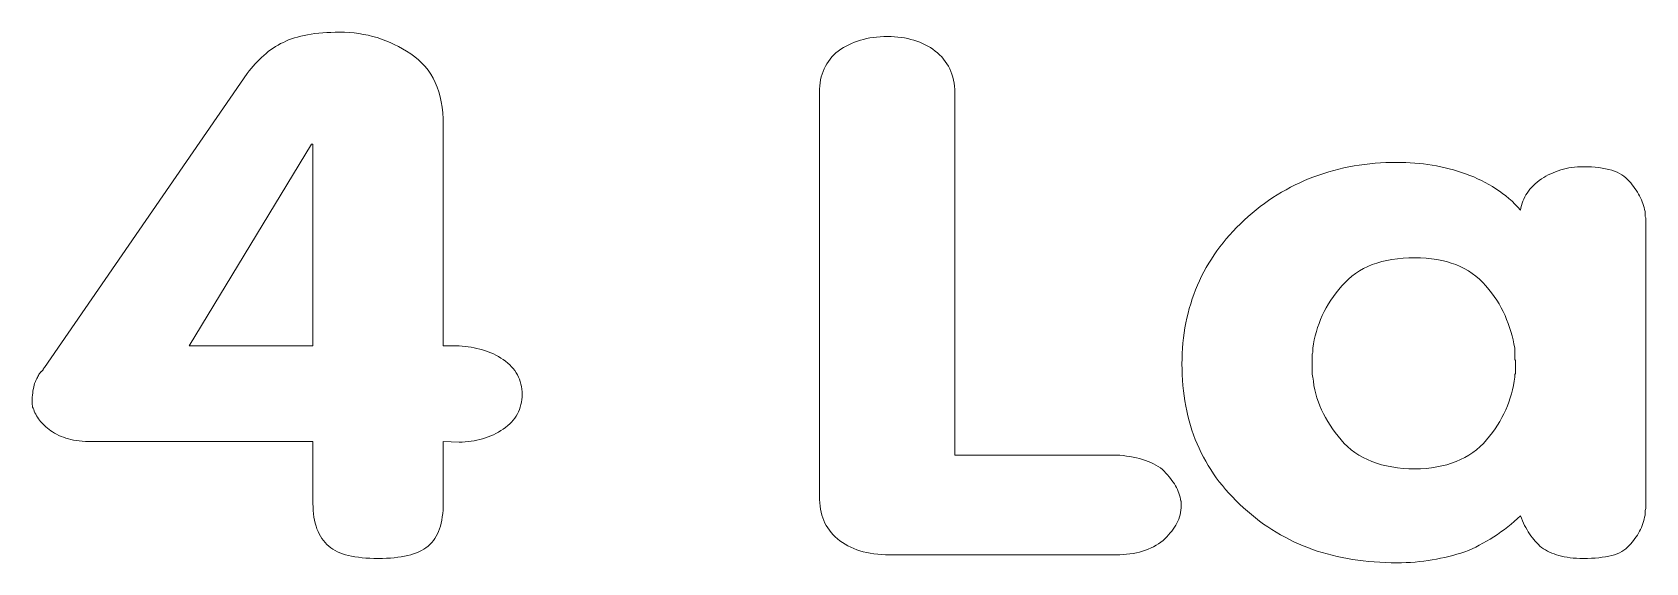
# Model space of a CAD drawing. Header units: millimetres. Extents: x -847 to 848, y -600 to 600.
# Drawn here: x 293.6 to 384.7, y -51.9 to -21.9 of the extents above; entities that cross this region are included whole.
import ezdxf

# ---------------------------------------------------------------- set-up
doc = ezdxf.new("R2010")
doc.units = ezdxf.units.MM
doc.header["$MEASUREMENT"] = 0

msp = doc.modelspace()

# ---------------------------------------------------------------- linework, layer by layer
at = {"color": 250, "lineweight": 5}
for points, knots in [([(309.4811, -45.0626), (309.4811, -45.0626), (297.1816, -45.0626), (297.1816, -45.0626), (297.1816, -45.0626), (296.6641, -45.0898), (296.2078, -45.0557), (295.8128, -44.9604), (295.8128, -44.9604), (295.4178, -44.8651), (295.0704, -44.722), (294.7708, -44.5313), (294.7708, -44.5313), (294.4984, -44.3407), (294.2736, -44.1432), (294.0966, -43.9388), (294.0966, -43.9388), (293.9195, -43.7345), (293.7901, -43.5098), (293.7084, -43.2646), (293.7084, -43.2646), (293.6811, -43.2101), (293.6607, -43.1625), (293.6471, -43.1216), (293.6471, -43.1216), (293.6335, -43.0807), (293.6266, -43.0331), (293.6266, -42.9786), (293.6266, -42.9786), (293.6266, -42.9513), (293.6266, -42.9241), (293.6266, -42.8969), (293.6266, -42.8969), (293.6266, -42.8696), (293.6266, -42.8424), (293.6266, -42.8151), (293.6266, -42.8151), (293.6266, -42.8151), (293.6266, -42.8015), (293.6266, -42.7743), (293.6266, -42.7743), (293.6266, -42.747), (293.6266, -42.7198), (293.6266, -42.6925), (293.6266, -42.6925), (293.6266, -42.5291), (293.6403, -42.3657), (293.6675, -42.2022), (293.6675, -42.2022), (293.6947, -42.0388), (293.722, -41.9025), (293.7492, -41.7936), (293.7492, -41.7936), (293.7765, -41.7391), (293.7969, -41.6982), (293.8105, -41.671), (293.8105, -41.671), (293.8241, -41.6438), (293.8446, -41.6029), (293.8718, -41.5484), (293.8718, -41.5484), (293.8991, -41.4939), (293.9331, -41.4258), (293.974, -41.3441), (293.974, -41.3441), (294.0148, -41.2624), (294.0625, -41.1943), (294.117, -41.1398), (294.117, -41.1398), (294.117, -41.1398), (294.1306, -41.1262), (294.1578, -41.0989), (294.1578, -41.0989), (294.1851, -41.0717), (294.2123, -41.0444), (294.2396, -41.0172), (294.2396, -41.0172), (294.2396, -40.99), (294.2464, -40.9695), (294.26, -40.9559), (294.26, -40.9559), (294.2736, -40.9423), (294.2941, -40.9219), (294.3213, -40.8946), (294.3213, -40.8946), (294.3213, -40.8946), (305.7627, -24.2637), (305.7627, -24.2637), (305.7627, -24.2637), (306.0623, -23.8824), (306.3756, -23.5418), (306.7025, -23.2422), (306.7025, -23.2422), (307.0294, -22.9425), (307.3972, -22.6974), (307.8058, -22.5067), (307.8058, -22.5067), (308.1872, -22.316), (308.6435, -22.173), (309.1747, -22.0776), (309.1747, -22.0776), (309.7059, -21.9823), (310.312, -21.9346), (310.993, -21.9346), (310.993, -21.9346), (311.7286, -21.9346), (312.43, -22.0368), (313.0974, -22.2411), (313.0974, -22.2411), (313.7648, -22.4454), (314.3982, -22.7518), (314.9975, -23.1605), (314.9975, -23.1605), (315.6241, -23.5691), (316.0872, -24.1071), (316.3868, -24.7745), (316.3868, -24.7745), (316.6865, -25.4419), (316.8363, -26.2387), (316.8363, -27.165), (316.8363, -27.165), (316.8363, -27.165), (316.8363, -39.6688), (316.8363, -39.6688), (316.8363, -39.6688), (316.8363, -39.6688), (317.7353, -39.6688), (317.7353, -39.6688), (317.7353, -39.6688), (318.1984, -39.696), (318.6411, -39.7709), (319.0633, -39.8935), (319.0633, -39.8935), (319.4855, -40.0161), (319.8737, -40.2), (320.2279, -40.4451), (320.2279, -40.4451), (320.582, -40.6903), (320.8476, -40.9763), (321.0247, -41.3032), (321.0247, -41.3032), (321.2017, -41.6301), (321.2903, -41.9979), (321.2903, -42.4065), (321.2903, -42.4065), (321.2903, -42.8151), (321.2017, -43.1829), (321.0247, -43.5098), (321.0247, -43.5098), (320.8476, -43.8367), (320.582, -44.1227), (320.2279, -44.3679), (320.2279, -44.3679), (319.8737, -44.6131), (319.4855, -44.7969), (319.0633, -44.9195), (319.0633, -44.9195), (318.6411, -45.0421), (318.1984, -45.1034), (317.7353, -45.1034), (317.7353, -45.1034), (317.7353, -45.1034), (316.8363, -45.0626), (316.8363, -45.0626), (316.8363, -45.0626), (316.8363, -45.0626), (316.8363, -48.5358), (316.8363, -48.5358), (316.8363, -48.5358), (316.8363, -49.1079), (316.7682, -49.5982), (316.632, -50.0069), (316.632, -50.0069), (316.4958, -50.4155), (316.2779, -50.7424), (315.9782, -50.9876), (315.9782, -50.9876), (315.6786, -51.2327), (315.2972, -51.4098), (314.8341, -51.5188), (314.8341, -51.5188), (314.371, -51.6277), (313.8125, -51.6822), (313.1587, -51.6822), (313.1587, -51.6822), (312.5049, -51.6822), (311.9465, -51.6277), (311.4834, -51.5188), (311.4834, -51.5188), (311.0203, -51.4098), (310.6525, -51.2327), (310.3801, -50.9876), (310.3801, -50.9876), (310.0804, -50.7424), (309.8557, -50.4155), (309.7059, -50.0069), (309.7059, -50.0069), (309.5561, -49.5982), (309.4811, -49.1215), (309.4811, -48.5767), (309.4811, -48.5767), (309.4811, -48.5767), (309.4811, -45.0626), (309.4811, -45.0626), (309.4811, -45.0626), (309.4811, -45.0626), (309.4811, -45.0626), (309.4811, -45.0626)], [0, 0, 0, 0, 0.0192308, 0.0192308, 0.0192308, 0.0192308, 0.0384615, 0.0384615, 0.0384615, 0.0384615, 0.0576923, 0.0576923, 0.0576923, 0.0576923, 0.0769231, 0.0769231, 0.0769231, 0.0769231, 0.0961538, 0.0961538, 0.0961538, 0.0961538, 0.1153846, 0.1153846, 0.1153846, 0.1153846, 0.1346154, 0.1346154, 0.1346154, 0.1346154, 0.1538462, 0.1538462, 0.1538462, 0.1538462, 0.1730769, 0.1730769, 0.1730769, 0.1730769, 0.1923077, 0.1923077, 0.1923077, 0.1923077, 0.2115385, 0.2115385, 0.2115385, 0.2115385, 0.2307692, 0.2307692, 0.2307692, 0.2307692, 0.25, 0.25, 0.25, 0.25, 0.2692308, 0.2692308, 0.2692308, 0.2692308, 0.2884615, 0.2884615, 0.2884615, 0.2884615, 0.3076923, 0.3076923, 0.3076923, 0.3076923, 0.3269231, 0.3269231, 0.3269231, 0.3269231, 0.3461538, 0.3461538, 0.3461538, 0.3461538, 0.3653846, 0.3653846, 0.3653846, 0.3653846, 0.3846154, 0.3846154, 0.3846154, 0.3846154, 0.4038462, 0.4038462, 0.4038462, 0.4038462, 0.4230769, 0.4230769, 0.4230769, 0.4230769, 0.4423077, 0.4423077, 0.4423077, 0.4423077, 0.4615385, 0.4615385, 0.4615385, 0.4615385, 0.4807692, 0.4807692, 0.4807692, 0.4807692, 0.5, 0.5, 0.5, 0.5, 0.5192308, 0.5192308, 0.5192308, 0.5192308, 0.5384615, 0.5384615, 0.5384615, 0.5384615, 0.5576923, 0.5576923, 0.5576923, 0.5576923, 0.5769231, 0.5769231, 0.5769231, 0.5769231, 0.5961538, 0.5961538, 0.5961538, 0.5961538, 0.6153846, 0.6153846, 0.6153846, 0.6153846, 0.6346154, 0.6346154, 0.6346154, 0.6346154, 0.6538462, 0.6538462, 0.6538462, 0.6538462, 0.6730769, 0.6730769, 0.6730769, 0.6730769, 0.6923077, 0.6923077, 0.6923077, 0.6923077, 0.7115385, 0.7115385, 0.7115385, 0.7115385, 0.7307692, 0.7307692, 0.7307692, 0.7307692, 0.75, 0.75, 0.75, 0.75, 0.7692308, 0.7692308, 0.7692308, 0.7692308, 0.7884615, 0.7884615, 0.7884615, 0.7884615, 0.8076923, 0.8076923, 0.8076923, 0.8076923, 0.8269231, 0.8269231, 0.8269231, 0.8269231, 0.8461538, 0.8461538, 0.8461538, 0.8461538, 0.8653846, 0.8653846, 0.8653846, 0.8653846, 0.8846154, 0.8846154, 0.8846154, 0.8846154, 0.9038462, 0.9038462, 0.9038462, 0.9038462, 0.9230769, 0.9230769, 0.9230769, 0.9230769, 0.9423077, 0.9423077, 0.9423077, 0.9423077, 0.9615385, 0.9615385, 0.9615385, 0.9615385, 0.9807692, 0.9807692, 0.9807692, 0.9807692, 1, 1, 1, 1]), ([(338.0846, -48.1272), (338.0846, -48.1272), (338.0846, -25.3262), (338.0846, -25.3262), (338.0846, -25.3262), (338.0846, -24.8358), (338.1731, -24.3931), (338.3502, -23.9981), (338.3502, -23.9981), (338.5273, -23.6031), (338.7929, -23.2694), (339.147, -22.997), (339.147, -22.997), (339.5284, -22.7246), (339.9438, -22.5203), (340.3933, -22.3841), (340.3933, -22.3841), (340.8428, -22.2479), (341.3535, -22.1798), (341.9256, -22.1798), (341.9256, -22.1798), (342.4704, -22.1798), (342.9676, -22.2479), (343.4171, -22.3841), (343.4171, -22.3841), (343.8666, -22.5203), (344.2684, -22.7246), (344.6225, -22.997), (344.6225, -22.997), (344.9767, -23.2694), (345.2491, -23.6031), (345.4398, -23.9981), (345.4398, -23.9981), (345.6304, -24.3931), (345.7258, -24.8494), (345.7258, -25.367), (345.7258, -25.367), (345.7258, -25.367), (345.7258, -45.8389), (345.7258, -45.8389), (345.7258, -45.8389), (345.7258, -45.8389), (354.838, -45.8389), (354.838, -45.8389), (354.838, -45.8389), (355.3829, -45.8662), (355.88, -45.9479), (356.3295, -46.0841), (356.3295, -46.0841), (356.779, -46.2203), (357.1536, -46.411), (357.4532, -46.6562), (357.4532, -46.6562), (357.7256, -46.9286), (357.9504, -47.201), (358.1274, -47.4734), (358.1274, -47.4734), (358.3045, -47.7458), (358.4203, -48.0319), (358.4748, -48.3315), (358.4748, -48.3315), (358.4748, -48.3588), (358.4748, -48.3792), (358.4748, -48.3928), (358.4748, -48.3928), (358.4748, -48.4064), (358.4884, -48.4269), (358.5156, -48.4541), (358.5156, -48.4541), (358.5156, -48.4813), (358.5156, -48.5018), (358.5156, -48.5154), (358.5156, -48.5154), (358.5156, -48.529), (358.5156, -48.5494), (358.5156, -48.5767), (358.5156, -48.5767), (358.5156, -48.6039), (358.5156, -48.6312), (358.5156, -48.6584), (358.5156, -48.6584), (358.5156, -48.6857), (358.5156, -48.7129), (358.5156, -48.7401), (358.5156, -48.7401), (358.5156, -48.7401), (358.5156, -48.7401), (358.5156, -48.7401), (358.5156, -48.7401), (358.5156, -48.7401), (358.5156, -48.7401), (358.5156, -48.7401), (358.5156, -48.7401), (358.5156, -48.7674), (358.5156, -48.781), (358.5156, -48.781), (358.5156, -48.781), (358.5156, -48.781), (358.5156, -48.781), (358.5156, -48.781), (358.5156, -48.781), (358.5156, -48.781), (358.5156, -48.781), (358.5156, -48.781), (358.5156, -48.781), (358.5156, -48.781), (358.5156, -48.781), (358.5156, -48.781), (358.5156, -48.781), (358.5156, -48.781), (358.5156, -48.781), (358.5156, -48.781), (358.5156, -48.781), (358.5156, -48.781), (358.5156, -48.781), (358.5156, -48.781), (358.5156, -48.781), (358.5156, -48.8082), (358.5156, -48.8219), (358.5156, -48.8219), (358.5156, -48.8219), (358.5156, -48.8219), (358.5156, -48.8219), (358.5156, -48.8219), (358.5156, -48.8219), (358.5156, -48.8219), (358.5156, -48.8219), (358.5156, -48.8219), (358.5156, -48.8219), (358.5156, -48.8219), (358.5156, -48.8219), (358.5156, -48.8219), (358.5156, -48.8219), (358.4884, -49.176), (358.3862, -49.5029), (358.2092, -49.8026), (358.2092, -49.8026), (358.0321, -50.1022), (357.7937, -50.3882), (357.4941, -50.6607), (357.4941, -50.6607), (357.1672, -50.9331), (356.779, -51.1374), (356.3295, -51.2736), (356.3295, -51.2736), (355.88, -51.4098), (355.3829, -51.4779), (354.838, -51.4779), (354.838, -51.4779), (354.838, -51.4779), (342.0482, -51.4779), (342.0482, -51.4779), (342.0482, -51.4779), (341.4216, -51.4779), (340.8632, -51.403), (340.3729, -51.2532), (340.3729, -51.2532), (339.8825, -51.1033), (339.4603, -50.8786), (339.1061, -50.5789), (339.1061, -50.5789), (338.752, -50.2793), (338.4932, -49.932), (338.3298, -49.537), (338.3298, -49.537), (338.1663, -49.1419), (338.0846, -48.6857), (338.0846, -48.1681), (338.0846, -48.1681), (338.0846, -48.1681), (338.0846, -48.1272), (338.0846, -48.1272)], [0, 0, 0, 0, 0.0232558, 0.0232558, 0.0232558, 0.0232558, 0.0465116, 0.0465116, 0.0465116, 0.0465116, 0.0697674, 0.0697674, 0.0697674, 0.0697674, 0.0930233, 0.0930233, 0.0930233, 0.0930233, 0.1162791, 0.1162791, 0.1162791, 0.1162791, 0.1395349, 0.1395349, 0.1395349, 0.1395349, 0.1627907, 0.1627907, 0.1627907, 0.1627907, 0.1860465, 0.1860465, 0.1860465, 0.1860465, 0.2093023, 0.2093023, 0.2093023, 0.2093023, 0.2325581, 0.2325581, 0.2325581, 0.2325581, 0.255814, 0.255814, 0.255814, 0.255814, 0.2790698, 0.2790698, 0.2790698, 0.2790698, 0.3023256, 0.3023256, 0.3023256, 0.3023256, 0.3255814, 0.3255814, 0.3255814, 0.3255814, 0.3488372, 0.3488372, 0.3488372, 0.3488372, 0.372093, 0.372093, 0.372093, 0.372093, 0.3953488, 0.3953488, 0.3953488, 0.3953488, 0.4186047, 0.4186047, 0.4186047, 0.4186047, 0.4418605, 0.4418605, 0.4418605, 0.4418605, 0.4651163, 0.4651163, 0.4651163, 0.4651163, 0.4883721, 0.4883721, 0.4883721, 0.4883721, 0.5116279, 0.5116279, 0.5116279, 0.5116279, 0.5348837, 0.5348837, 0.5348837, 0.5348837, 0.5581395, 0.5581395, 0.5581395, 0.5581395, 0.5813953, 0.5813953, 0.5813953, 0.5813953, 0.6046512, 0.6046512, 0.6046512, 0.6046512, 0.627907, 0.627907, 0.627907, 0.627907, 0.6511628, 0.6511628, 0.6511628, 0.6511628, 0.6744186, 0.6744186, 0.6744186, 0.6744186, 0.6976744, 0.6976744, 0.6976744, 0.6976744, 0.7209302, 0.7209302, 0.7209302, 0.7209302, 0.744186, 0.744186, 0.744186, 0.744186, 0.7674419, 0.7674419, 0.7674419, 0.7674419, 0.7906977, 0.7906977, 0.7906977, 0.7906977, 0.8139535, 0.8139535, 0.8139535, 0.8139535, 0.8372093, 0.8372093, 0.8372093, 0.8372093, 0.8604651, 0.8604651, 0.8604651, 0.8604651, 0.8837209, 0.8837209, 0.8837209, 0.8837209, 0.9069767, 0.9069767, 0.9069767, 0.9069767, 0.9302326, 0.9302326, 0.9302326, 0.9302326, 0.9534884, 0.9534884, 0.9534884, 0.9534884, 0.9767442, 0.9767442, 0.9767442, 0.9767442, 1, 1, 1, 1]), ([(309.4811, -39.6688), (309.4811, -39.6688), (309.4811, -28.2682), (309.4811, -28.2682), (309.4811, -28.2682), (309.4811, -28.2682), (309.3994, -28.2682), (309.3994, -28.2682), (309.3994, -28.2682), (309.3994, -28.2682), (302.4937, -39.6688), (302.4937, -39.6688), (302.4937, -39.6688), (302.4937, -39.6688), (309.4811, -39.6688), (309.4811, -39.6688), (309.4811, -39.6688), (309.4811, -39.6688), (309.4811, -39.6688), (309.4811, -39.6688)], [0, 0, 0, 0, 0.2, 0.2, 0.2, 0.2, 0.4, 0.4, 0.4, 0.4, 0.6, 0.6, 0.6, 0.6, 0.8, 0.8, 0.8, 0.8, 1, 1, 1, 1]), ([(384.7491, -33.3351), (384.7491, -33.3351), (384.7491, -47.882), (384.7491, -47.882), (384.7491, -47.882), (384.7491, -47.991), (384.7491, -48.1), (384.7491, -48.2089), (384.7491, -48.2089), (384.7491, -48.3179), (384.7491, -48.4269), (384.7491, -48.5358), (384.7491, -48.5358), (384.7491, -48.5903), (384.7491, -48.6448), (384.7491, -48.6993), (384.7491, -48.6993), (384.7491, -48.7538), (384.7491, -48.8082), (384.7491, -48.8627), (384.7491, -48.8627), (384.7218, -48.9444), (384.7082, -49.0126), (384.7082, -49.067), (384.7082, -49.067), (384.7082, -49.1215), (384.7082, -49.176), (384.7082, -49.2305), (384.7082, -49.2305), (384.6537, -49.5574), (384.5516, -49.8638), (384.4017, -50.1499), (384.4017, -50.1499), (384.2519, -50.4359), (384.0544, -50.7015), (383.8092, -50.9467), (383.8092, -50.9467), (383.5913, -51.2191), (383.2644, -51.4098), (382.8285, -51.5188), (382.8285, -51.5188), (382.3927, -51.6277), (381.8615, -51.6822), (381.2349, -51.6822), (381.2349, -51.6822), (380.6901, -51.6822), (380.227, -51.6277), (379.8456, -51.5188), (379.8456, -51.5188), (379.4642, -51.4098), (379.1373, -51.26), (378.8649, -51.0693), (378.8649, -51.0693), (378.6197, -50.8513), (378.395, -50.5926), (378.1907, -50.2929), (378.1907, -50.2929), (377.9864, -49.9932), (377.8161, -49.6527), (377.6799, -49.2713), (377.6799, -49.2713), (377.2168, -49.7072), (376.7128, -50.1022), (376.168, -50.4563), (376.168, -50.4563), (375.6232, -50.8105), (375.0784, -51.0965), (374.5335, -51.3145), (374.5335, -51.3145), (373.9342, -51.5051), (373.3213, -51.655), (372.6947, -51.7639), (372.6947, -51.7639), (372.0682, -51.8729), (371.4008, -51.9274), (370.6925, -51.9274), (370.6925, -51.9274), (368.949, -51.9274), (367.3622, -51.6754), (365.9321, -51.1714), (365.9321, -51.1714), (364.5019, -50.6675), (363.2011, -49.8843), (362.0297, -48.8219), (362.0297, -48.8219), (360.8584, -47.7594), (359.9866, -46.554), (359.4146, -45.2056), (359.4146, -45.2056), (358.8425, -43.8571), (358.5565, -42.352), (358.5565, -40.6903), (358.5565, -40.6903), (358.5565, -39.0831), (358.8493, -37.5984), (359.435, -36.2363), (359.435, -36.2363), (360.0207, -34.8743), (360.8992, -33.6484), (362.0706, -32.5587), (362.0706, -32.5587), (363.242, -31.4691), (364.5564, -30.6519), (366.0138, -30.107), (366.0138, -30.107), (367.4712, -29.5622), (369.0308, -29.2898), (370.6925, -29.2898), (370.6925, -29.2898), (371.3735, -29.2898), (372.0409, -29.3443), (372.6947, -29.4532), (372.6947, -29.4532), (373.3485, -29.5622), (373.9751, -29.7256), (374.5744, -29.9436), (374.5744, -29.9436), (375.2009, -30.1615), (375.773, -30.4407), (376.2906, -30.7812), (376.2906, -30.7812), (376.8082, -31.1218), (377.2713, -31.5236), (377.6799, -31.9867), (377.6799, -31.9867), (377.7344, -31.6325), (377.857, -31.3125), (378.0477, -31.0264), (378.0477, -31.0264), (378.2384, -30.7404), (378.5108, -30.4748), (378.8649, -30.2296), (378.8649, -30.2296), (379.1918, -30.0117), (379.5528, -29.8414), (379.9478, -29.7188), (379.9478, -29.7188), (380.3428, -29.5962), (380.7718, -29.535), (381.2349, -29.535), (381.2349, -29.535), (381.8615, -29.535), (382.3927, -29.6031), (382.8285, -29.7393), (382.8285, -29.7393), (383.2644, -29.8755), (383.5913, -30.0798), (383.8092, -30.3522), (383.8092, -30.3522), (384.0544, -30.6246), (384.2519, -30.9038), (384.4017, -31.1899), (384.4017, -31.1899), (384.5516, -31.4759), (384.6537, -31.7687), (384.7082, -32.0684), (384.7082, -32.0684), (384.7082, -32.1229), (384.7082, -32.1842), (384.7082, -32.2523), (384.7082, -32.2523), (384.7082, -32.3204), (384.7218, -32.3817), (384.7491, -32.4362), (384.7491, -32.4362), (384.7491, -32.4906), (384.7491, -32.5451), (384.7491, -32.5996), (384.7491, -32.5996), (384.7491, -32.6541), (384.7491, -32.7086), (384.7491, -32.7631), (384.7491, -32.7631), (384.7491, -32.872), (384.7491, -32.981), (384.7491, -33.09), (384.7491, -33.09), (384.7491, -33.1989), (384.7491, -33.2943), (384.7491, -33.376), (384.7491, -33.376), (384.7491, -33.376), (384.7491, -33.3351), (384.7491, -33.3351)], [0, 0, 0, 0, 0.0217391, 0.0217391, 0.0217391, 0.0217391, 0.0434783, 0.0434783, 0.0434783, 0.0434783, 0.0652174, 0.0652174, 0.0652174, 0.0652174, 0.0869565, 0.0869565, 0.0869565, 0.0869565, 0.1086957, 0.1086957, 0.1086957, 0.1086957, 0.1304348, 0.1304348, 0.1304348, 0.1304348, 0.1521739, 0.1521739, 0.1521739, 0.1521739, 0.173913, 0.173913, 0.173913, 0.173913, 0.1956522, 0.1956522, 0.1956522, 0.1956522, 0.2173913, 0.2173913, 0.2173913, 0.2173913, 0.2391304, 0.2391304, 0.2391304, 0.2391304, 0.2608696, 0.2608696, 0.2608696, 0.2608696, 0.2826087, 0.2826087, 0.2826087, 0.2826087, 0.3043478, 0.3043478, 0.3043478, 0.3043478, 0.326087, 0.326087, 0.326087, 0.326087, 0.3478261, 0.3478261, 0.3478261, 0.3478261, 0.3695652, 0.3695652, 0.3695652, 0.3695652, 0.3913043, 0.3913043, 0.3913043, 0.3913043, 0.4130435, 0.4130435, 0.4130435, 0.4130435, 0.4347826, 0.4347826, 0.4347826, 0.4347826, 0.4565217, 0.4565217, 0.4565217, 0.4565217, 0.4782609, 0.4782609, 0.4782609, 0.4782609, 0.5, 0.5, 0.5, 0.5, 0.5217391, 0.5217391, 0.5217391, 0.5217391, 0.5434783, 0.5434783, 0.5434783, 0.5434783, 0.5652174, 0.5652174, 0.5652174, 0.5652174, 0.5869565, 0.5869565, 0.5869565, 0.5869565, 0.6086957, 0.6086957, 0.6086957, 0.6086957, 0.6304348, 0.6304348, 0.6304348, 0.6304348, 0.6521739, 0.6521739, 0.6521739, 0.6521739, 0.673913, 0.673913, 0.673913, 0.673913, 0.6956522, 0.6956522, 0.6956522, 0.6956522, 0.7173913, 0.7173913, 0.7173913, 0.7173913, 0.7391304, 0.7391304, 0.7391304, 0.7391304, 0.7608696, 0.7608696, 0.7608696, 0.7608696, 0.7826087, 0.7826087, 0.7826087, 0.7826087, 0.8043478, 0.8043478, 0.8043478, 0.8043478, 0.826087, 0.826087, 0.826087, 0.826087, 0.8478261, 0.8478261, 0.8478261, 0.8478261, 0.8695652, 0.8695652, 0.8695652, 0.8695652, 0.8913043, 0.8913043, 0.8913043, 0.8913043, 0.9130435, 0.9130435, 0.9130435, 0.9130435, 0.9347826, 0.9347826, 0.9347826, 0.9347826, 0.9565217, 0.9565217, 0.9565217, 0.9565217, 0.9782609, 0.9782609, 0.9782609, 0.9782609, 1, 1, 1, 1]), ([(365.9116, -40.6494), (365.9116, -40.7312), (365.9116, -40.8061), (365.9116, -40.8742), (365.9116, -40.8742), (365.9116, -40.9423), (365.9116, -41.0036), (365.9116, -41.0581), (365.9116, -41.0581), (365.9116, -41.1125), (365.9116, -41.1738), (365.9116, -41.2419), (365.9116, -41.2419), (365.9116, -41.31), (365.9253, -41.3713), (365.9525, -41.4258), (365.9525, -41.4258), (366.007, -42.0796), (366.1704, -42.6994), (366.4428, -43.285), (366.4428, -43.285), (366.7153, -43.8707), (367.083, -44.436), (367.5461, -44.9808), (367.5461, -44.9808), (368.0092, -45.5257), (368.5881, -45.9343), (369.2828, -46.2067), (369.2828, -46.2067), (369.9774, -46.4791), (370.7878, -46.6153), (371.714, -46.6153), (371.714, -46.6153), (372.5858, -46.6153), (373.3622, -46.4791), (374.0432, -46.2067), (374.0432, -46.2067), (374.7242, -45.9343), (375.2963, -45.5257), (375.7594, -44.9808), (375.7594, -44.9808), (376.2225, -44.436), (376.5834, -43.8707), (376.8422, -43.285), (376.8422, -43.285), (377.101, -42.6994), (377.2713, -42.0796), (377.353, -41.4258), (377.353, -41.4258), (377.353, -41.3986), (377.353, -41.3713), (377.353, -41.3441), (377.353, -41.3441), (377.353, -41.3169), (377.3666, -41.276), (377.3939, -41.2215), (377.3939, -41.2215), (377.3939, -41.1943), (377.3939, -41.167), (377.3939, -41.1398), (377.3939, -41.1398), (377.3939, -41.1125), (377.3939, -41.0853), (377.3939, -41.0581), (377.3939, -41.0581), (377.3939, -41.0036), (377.3939, -40.9423), (377.3939, -40.8742), (377.3939, -40.8742), (377.3939, -40.8061), (377.3939, -40.7448), (377.3939, -40.6903), (377.3939, -40.6903), (377.3939, -40.6631), (377.3939, -40.6358), (377.3939, -40.6086), (377.3939, -40.6086), (377.3939, -40.5813), (377.3939, -40.5405), (377.3939, -40.486), (377.3939, -40.486), (377.3666, -40.4588), (377.353, -40.4247), (377.353, -40.3838), (377.353, -40.3838), (377.353, -40.343), (377.353, -40.3089), (377.353, -40.2817), (377.353, -40.2817), (377.353, -40.2), (377.353, -40.1182), (377.353, -40.0365), (377.353, -40.0365), (377.353, -39.9548), (377.353, -39.8731), (377.353, -39.7913), (377.353, -39.7913), (377.2441, -39.1648), (377.0602, -38.5519), (376.8014, -37.9525), (376.8014, -37.9525), (376.5426, -37.3532), (376.1816, -36.7948), (375.7185, -36.2772), (375.7185, -36.2772), (375.2554, -35.7324), (374.6902, -35.3306), (374.0228, -35.0718), (374.0228, -35.0718), (373.3553, -34.813), (372.5858, -34.6836), (371.714, -34.6836), (371.714, -34.6836), (370.7878, -34.6836), (369.9842, -34.813), (369.3032, -35.0718), (369.3032, -35.0718), (368.6221, -35.3306), (368.0501, -35.7324), (367.587, -36.2772), (367.587, -36.2772), (367.1239, -36.7948), (366.7561, -37.3532), (366.4837, -37.9525), (366.4837, -37.9525), (366.2113, -38.5519), (366.0342, -39.1648), (365.9525, -39.7913), (365.9525, -39.7913), (365.9525, -39.8186), (365.9525, -39.8526), (365.9525, -39.8935), (365.9525, -39.8935), (365.9525, -39.9344), (365.9525, -39.982), (365.9525, -40.0365), (365.9525, -40.0365), (365.9253, -40.0638), (365.9116, -40.0978), (365.9116, -40.1387), (365.9116, -40.1387), (365.9116, -40.1795), (365.9116, -40.2272), (365.9116, -40.2817), (365.9116, -40.2817), (365.9116, -40.3634), (365.9116, -40.4383), (365.9116, -40.5064), (365.9116, -40.5064), (365.9116, -40.5745), (365.9116, -40.6358), (365.9116, -40.6903), (365.9116, -40.6903), (365.9116, -40.6903), (365.9116, -40.6494), (365.9116, -40.6494)], [0, 0, 0, 0, 0.025641, 0.025641, 0.025641, 0.025641, 0.0512821, 0.0512821, 0.0512821, 0.0512821, 0.0769231, 0.0769231, 0.0769231, 0.0769231, 0.1025641, 0.1025641, 0.1025641, 0.1025641, 0.1282051, 0.1282051, 0.1282051, 0.1282051, 0.1538462, 0.1538462, 0.1538462, 0.1538462, 0.1794872, 0.1794872, 0.1794872, 0.1794872, 0.2051282, 0.2051282, 0.2051282, 0.2051282, 0.2307692, 0.2307692, 0.2307692, 0.2307692, 0.2564103, 0.2564103, 0.2564103, 0.2564103, 0.2820513, 0.2820513, 0.2820513, 0.2820513, 0.3076923, 0.3076923, 0.3076923, 0.3076923, 0.3333333, 0.3333333, 0.3333333, 0.3333333, 0.3589744, 0.3589744, 0.3589744, 0.3589744, 0.3846154, 0.3846154, 0.3846154, 0.3846154, 0.4102564, 0.4102564, 0.4102564, 0.4102564, 0.4358974, 0.4358974, 0.4358974, 0.4358974, 0.4615385, 0.4615385, 0.4615385, 0.4615385, 0.4871795, 0.4871795, 0.4871795, 0.4871795, 0.5128205, 0.5128205, 0.5128205, 0.5128205, 0.5384615, 0.5384615, 0.5384615, 0.5384615, 0.5641026, 0.5641026, 0.5641026, 0.5641026, 0.5897436, 0.5897436, 0.5897436, 0.5897436, 0.6153846, 0.6153846, 0.6153846, 0.6153846, 0.6410256, 0.6410256, 0.6410256, 0.6410256, 0.6666667, 0.6666667, 0.6666667, 0.6666667, 0.6923077, 0.6923077, 0.6923077, 0.6923077, 0.7179487, 0.7179487, 0.7179487, 0.7179487, 0.7435897, 0.7435897, 0.7435897, 0.7435897, 0.7692308, 0.7692308, 0.7692308, 0.7692308, 0.7948718, 0.7948718, 0.7948718, 0.7948718, 0.8205128, 0.8205128, 0.8205128, 0.8205128, 0.8461538, 0.8461538, 0.8461538, 0.8461538, 0.8717949, 0.8717949, 0.8717949, 0.8717949, 0.8974359, 0.8974359, 0.8974359, 0.8974359, 0.9230769, 0.9230769, 0.9230769, 0.9230769, 0.9487179, 0.9487179, 0.9487179, 0.9487179, 0.974359, 0.974359, 0.974359, 0.974359, 1, 1, 1, 1])]:
    msp.add_open_spline(points, degree=3, knots=knots, dxfattribs=at)

doc.saveas('drawing.dxf')
